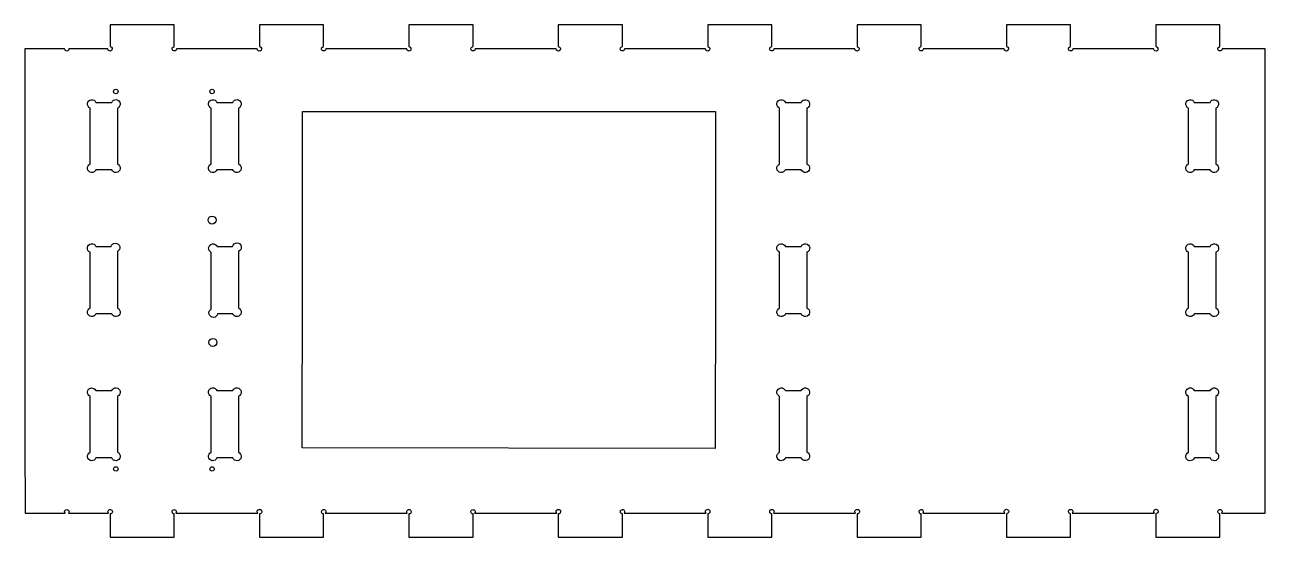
# Model space of a CAD drawing. Header units: millimetres. Extents: x -77 to 77, y -32 to 32.
import ezdxf

# ---------------------------------------------------------------- set-up
doc = ezdxf.new("R2010")
doc.units = ezdxf.units.MM
doc.layers.get('0').update_dxf_attribs({"linetype": 'CONTINUOUS'})

msp = doc.modelspace()

# ---------------------------------------------------------------- linework, layer by layer
for points in [[(72.05, 29, -2.414214), (71.78, 29.27), (71.78, 32), (63.78, 32), (63.78, 29.27, -2.414214), (63.5, 29), (53.4, 29, -2.414214), (53.13, 29.27), (53.13, 32), (45.13, 32), (45.13, 29.27, -2.414214), (44.85, 29), (34.75, 29, -2.414214), (34.48, 29.27), (34.48, 32), (26.48, 32), (26.48, 29.27, -2.414214), (26.2, 29), (16.1, 29, -2.414214), (15.83, 29.27), (15.83, 32), (7.83, 32), (7.83, 29.27, -2.414214), (7.55, 29), (-2.55, 29, -2.414214), (-2.82, 29.27), (-2.82, 32), (-10.82, 32), (-10.82, 29.27, -2.414214), (-11.1, 29), (-21.2, 29, -2.414214), (-21.47, 29.27), (-21.47, 32), (-29.47, 32), (-29.47, 29.27, -2.414214), (-29.75, 29), (-39.85, 29, -2.414214), (-40.12, 29.27), (-40.12, 32), (-48.12, 32), (-48.12, 29.27, -2.414214), (-48.4, 29), (-58.5, 29, -2.414214), (-58.77, 29.27), (-58.77, 32), (-66.77, 32), (-66.77, 29.27, -2.414214), (-67.05, 29), (-71.91, 29, -1.000391), (-72.46, 29), (-77.42, 29.01), (-77.42, -19.91), (-77.4, -19.91), (-77.39, -29), (-72.39, -29, -2.14772), (-71.97, -29), (-66.98, -29, -4.659373), (-66.77, -29.1), (-66.77, -32), (-58.77, -32), (-58.77, -29.1, -4.473797), (-58.56, -29), (-48.33, -29, -4.762084), (-48.12, -29.09), (-48.12, -32), (-40.12, -32), (-40.12, -29.09, -4.569424), (-39.91, -29), (-29.67, -29, -4.870957), (-29.47, -29.09), (-29.47, -32), (-21.47, -32), (-21.47, -29.09, -4.670678), (-21.27, -29), (-11.02, -29, -4.986656), (-10.82, -29.09), (-10.82, -32), (-2.82, -32), (-2.82, -29.08, -4.778159), (-2.62, -29), (7.63, -29, -5.109944), (7.83, -29.08), (7.83, -32), (15.83, -32), (15.83, -29.08, -4.892557), (16.03, -29), (26.29, -29, -5.241715), (26.48, -29.08), (26.48, -32), (34.48, -32), (34.48, -29.08, -5.014677), (34.67, -29), (44.94, -29, -5.383013), (45.13, -29.07), (45.13, -32), (53.13, -32), (53.13, -29.07, -5.145461), (53.32, -29), (63.6, -29, -5.535073), (63.78, -29.07), (63.78, -32), (71.78, -32), (71.78, -29.07, -5.28602), (71.96, -29), (77.42, -29), (77.42, 29)], [(-69.26, 14.61), (-69.26, 21.59, -1.530384), (-68.55, 22.3), (-66.58, 22.3, -1.530384), (-65.86, 21.59), (-65.86, 14.61, -1.530384), (-66.58, 13.9), (-68.55, 13.9, -1.530384)], [(-50.75, 21.59), (-50.75, 14.61, -1.530384), (-51.47, 13.9), (-53.44, 13.9, -1.530384), (-54.15, 14.61), (-54.15, 21.59, -1.530384), (-53.44, 22.3), (-51.47, 22.3, -1.530384)], [(20.21, 21.59), (20.21, 14.61, -1.530384), (19.5, 13.9), (17.52, 13.9, -1.530384), (16.81, 14.61), (16.81, 21.59, -1.530384), (17.52, 22.3), (19.5, 22.3, -1.530384)], [(71.26, 21.59), (71.26, 14.61, -1.530384), (70.55, 13.9), (68.57, 13.9, -1.530384), (67.86, 14.61), (67.86, 21.59, -1.530384), (68.57, 22.3), (70.55, 22.3, -1.530384)], [(-69.26, -3.39), (-69.26, 3.59, -1.530384), (-68.55, 4.31), (-66.66, 4.31, -1.532705), (-65.86, 3.68), (-65.86, -3.39, -1.536805), (-66.58, -4.09), (-68.55, -4.09, -1.539125)], [(-50.75, 3.69), (-50.75, -3.38, -1.530384), (-51.47, -4.09), (-53.35, -4.09, -1.587638), (-54.15, -3.52), (-54.15, 3.58, -1.454374), (-53.43, 4.31), (-51.49, 4.31, -1.691469)], [(20.21, 3.59), (20.21, -3.39, -1.539125), (19.5, -4.09), (17.53, -4.09, -1.539125), (16.81, -3.39), (16.81, 3.59, -1.521676), (17.52, 4.31), (19.5, 4.31, -1.521676)], [(71.26, 3.59), (71.26, -3.38, -1.530384), (70.55, -4.09), (68.58, -4.09, -1.539125), (67.86, -3.39), (67.86, 3.59, -1.521676), (68.57, 4.31), (70.55, 4.31, -1.521676)], [(-69.26, -21.39), (-69.26, -14.41, -1.513002), (-68.56, -13.69), (-66.58, -13.69, -1.530384), (-65.86, -14.4), (-65.86, -21.38, -1.530384), (-66.58, -22.09), (-68.55, -22.09, -1.547902)], [(-50.75, -14.4), (-50.75, -21.39, -1.547902), (-51.47, -22.09), (-53.44, -22.09, -1.547902), (-54.15, -21.39), (-54.15, -14.4, -1.530384), (-53.44, -13.69), (-51.47, -13.69, -1.530384)], [(20.21, -14.41), (20.21, -21.38, -1.530384), (19.5, -22.09), (17.53, -22.09, -1.547902), (16.81, -21.39), (16.81, -14.41, -1.513002), (17.52, -13.69), (19.5, -13.69, -1.513002)], [(71.26, -14.41), (71.26, -21.39, -1.547902), (70.54, -22.09), (68.58, -22.09, -1.547902), (67.86, -21.39), (67.86, -14.41, -1.513002), (68.57, -13.69), (70.55, -13.69, -1.513002)]]:
    msp.add_lwpolyline(points, format="xyb", close=True)
msp.add_lwpolyline([(-42.75, 21.15), (8.81, 21.15), (8.81, 0.11), (8.78, -20.93), (-42.79, -20.85), (-42.75, 0.15)], close=True)
for centre, radius in [((-66.06, 23.67), 0.275), ((-54.05, 23.67), 0.275), ((-54.05, 7.61), 0.5), ((-53.95, -7.68), 0.5), ((-66.06, -23.47), 0.275), ((-54.05, -23.47), 0.275)]:
    msp.add_circle(centre, radius)

doc.saveas('drawing.dxf')
